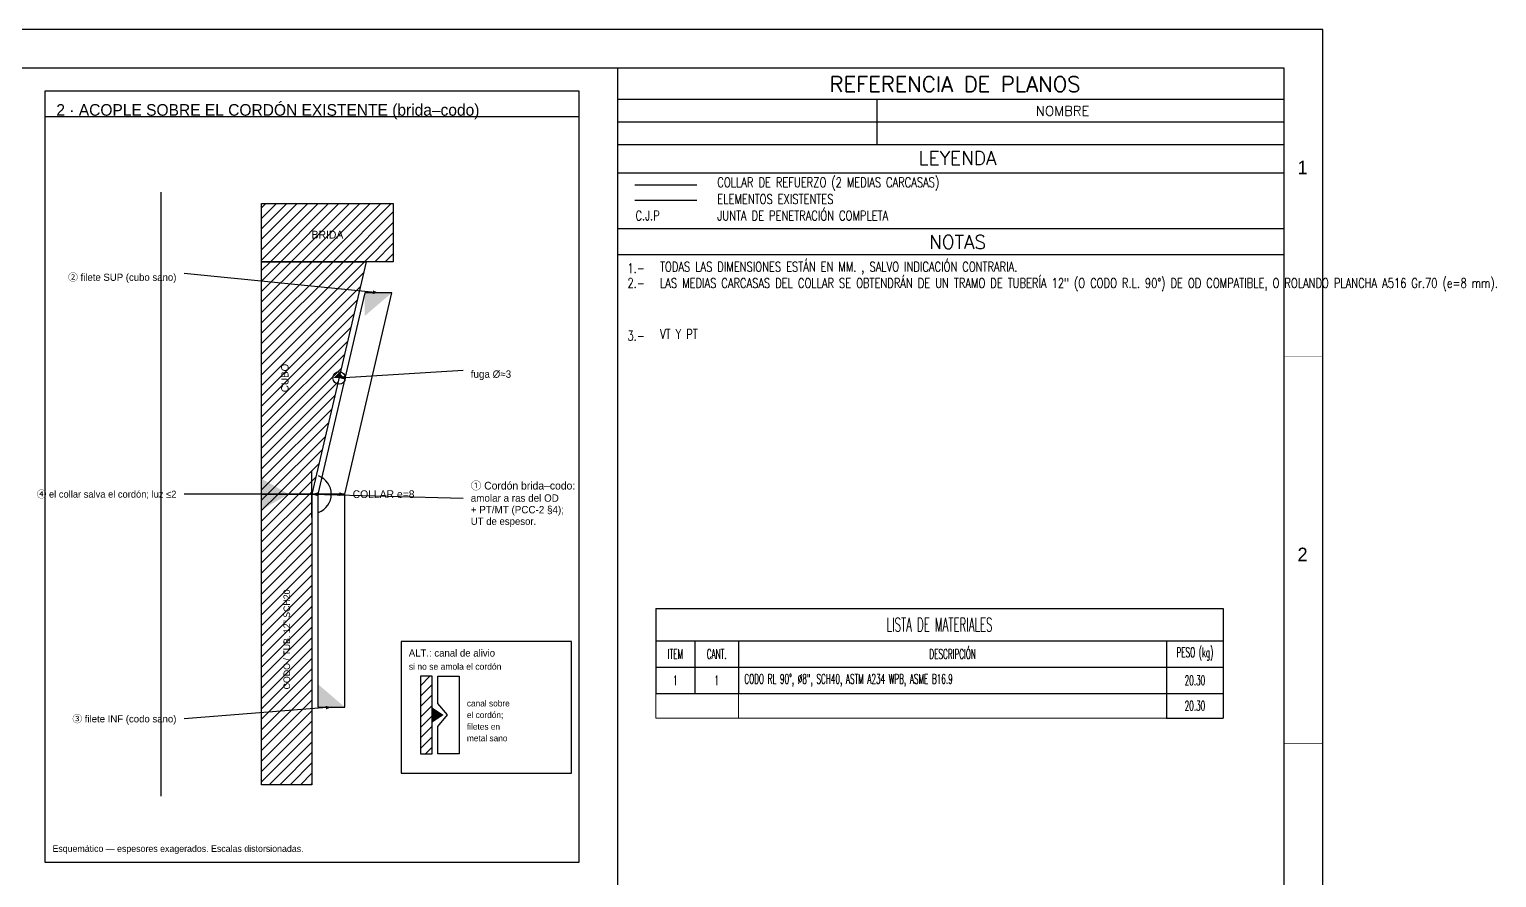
# Paper-space layout 'Title Block' of a CAD drawing. Header units: millimetres. Extents: x 0 to 639, y 0 to 420.
# Drawn here: x 260 to 638.9, y 201 to 420 of the extents above; entities that cross this region are included whole.
import ezdxf
from ezdxf.enums import TextEntityAlignment as Align

# ---------------------------------------------------------------- set-up
doc = ezdxf.new("R2010")
doc.units = ezdxf.units.MM
doc.header["$LTSCALE"] = 0.3
doc.layers.get('Defpoints').update_dxf_attribs({"color": 250})
for name, color, linetype in [('FORMATO', 7, 'Continuous'), ('G-INSP-SIMBOLOGÍA', 1, 'Continuous'), ('G-INSP-TEXT.2', 2, 'Continuous'), ('G-INSP-TEXT.3', 7, 'Continuous'), ('PA-EJE', 1, 'CONTINUOUS'), ('PA-FUGA', 1, 'CONTINUOUS'), ('PA-HATCH', 8, 'CONTINUOUS'), ('PA-OBJ', 7, 'CONTINUOUS'), ('PA-SOLD', 5, 'CONTINUOUS'), ('PA-TEXTO', 7, 'CONTINUOUS'), ('PA-TITULO', 5, 'CONTINUOUS'), ('PLANTA-T-INSP-TUB-SOP', 2, 'Continuous')]:
    doc.layers.add(name, color=color, linetype=linetype)
doc.styles.add('INSP_TEXT.3', font='romans.shx', dxfattribs={"width": 0.55, "height": 2.5})
doc.styles.add('ROMANS', font='ROMANS.shx', dxfattribs={"width": 0.75, "height": 2.5})

# ---------------------------------------------------------------- blocks, each defined once
blk = doc.blocks.new('*T1')
at = {"layer": 'Defpoints', "color": 8, "linetype": 'ByBlock', "lineweight": 0, "transparency": 16777216}
for p, q in [((0, -21.95), (0, -28.29)), ((21.33, -21.95), (21.33, -28.29)), ((0, -28.29), (131.86, -28.29))]:
    blk.add_line(p, q, dxfattribs=at)
at = {"layer": 'G-INSP-SIMBOLOGÍA', "color": 6, "transparency": 16777216}
for p, q in [((0, 0), (146.46, 0)), ((0, 0), (0, -21.95)), ((146.46, 0), (146.46, -28.29)), ((0, -21.95), (146.46, -21.95)), ((131.86, -21.95), (131.86, -28.29)), ((131.86, -28.29), (146.46, -28.29))]:
    blk.add_line(p, q, dxfattribs=at)
at = {"layer": 'G-INSP-SIMBOLOGÍA', "color": 2, "transparency": 16777216}
for p, q in [((0, -8.33), (146.46, -8.33)), ((10.04, -8.33), (10.04, -21.95)), ((21.33, -8.33), (21.33, -21.95)), ((131.86, -8.33), (131.86, -21.95)), ((0, -15.14), (146.46, -15.14))]:
    blk.add_line(p, q, dxfattribs=at)
at = {"layer": 'G-INSP-SIMBOLOGÍA', "color": 5, "transparency": 16777216, "insert": (73.23, -4.17), "char_height": 3.5, "width": 143.4607, "attachment_point": 5, "style": 'INSP_TEXT.3'}
blk.add_mtext('LISTA DE MATERIALES', dxfattribs=at)
at = {"layer": 'G-INSP-SIMBOLOGÍA', "color": 2, "transparency": 16777216, "char_height": 2.5, "attachment_point": 5, "style": 'INSP_TEXT.3'}
for s, insert, width in [('ITEM', (5.02, -11.74), 7.0446), ('CANT.', (15.69, -11.74), 8.2824), ('DESCRIPCIÓN', (76.6, -11.74), 107.5366), ('PESO (kg) ', (139.16, -11.74), 11.5971)]:
    blk.add_mtext(s, dxfattribs=dict(at, insert=insert, width=width))
at = {"layer": 'G-INSP-SIMBOLOGÍA', "color": 7, "transparency": 16777216, "char_height": 2.5, "style": 'INSP_TEXT.3'}
for s, insert, width, attachment_point in [('1', (5.02, -18.55), 7.0446, 5), ('1', (15.69, -18.55), 8.2824, 5), ('CODO RL 90°, Ø8", SCH40, ASTM A234 WPB, ASME B16.9', (22.83, -18.55), 107.5366, 4), ('20.30', (139.16, -18.55), 11.5971, 5), ('20.30', (139.16, -25.12), 11.5971, 5)]:
    blk.add_mtext(s, dxfattribs=dict(at, insert=insert, width=width, attachment_point=attachment_point))

psp = doc.layouts.new('Title Block')

# ---------------------------------------------------------------- hatches: boundary and pattern name
at = {"layer": 'PA-HATCH'}
h = psp.add_hatch(dxfattribs=at)
h.set_pattern_fill('ANSI31', scale=0.6)
h.paths.add_polyline_path([(320, 375), (354, 375), (354, 360), (320, 360)])
h = psp.add_hatch(dxfattribs=at)
h.set_pattern_fill('ANSI31', scale=0.6)
h.paths.add_polyline_path([(320, 360), (347, 360), (333, 300), (320, 300)])
h = psp.add_hatch(dxfattribs=at)
h.set_pattern_fill('ANSI31', scale=0.6)
h.paths.add_polyline_path([(320, 300), (333, 300), (333, 225), (320, 225)])
h = psp.add_hatch(dxfattribs=at)
h.set_pattern_fill('ANSI31', scale=0.6)
h.paths.add_polyline_path([(361, 233), (364, 233), (364, 253), (361, 253)])

# ---------------------------------------------------------------- linework, layer by layer
at = {"color": 8}
psp.add_line((416.32, 375.93), (432.4, 375.93), dxfattribs=at)
at = {"layer": 'FORMATO', "color": 6, "linetype": 'Continuous'}
for p, q in [((584, 410), (27, 410)), ((411.99, 10), (411.99, 410)), ((584, 10), (584, 410))]:
    psp.add_line(p, q, dxfattribs=at)
at = {"layer": 'FORMATO', "color": 5, "linetype": 'Continuous'}
for p, q in [((583.99, 401.9), (411.99, 401.9)), ((583.83, 382.83), (411.99, 382.83)), ((583.83, 368.48), (411.99, 368.48)), ((583.83, 361.83), (411.99, 361.83))]:
    psp.add_line(p, q, dxfattribs=at)
at = {"layer": 'FORMATO', "color": 2, "linetype": 'Continuous'}
for p, q in [((478.91, 390.18), (478.91, 401.9)), ((583.99, 396.04), (411.99, 396.04))]:
    psp.add_line(p, q, dxfattribs=at)
at = {"layer": 'FORMATO', "color": 1, "linetype": 'Continuous'}
psp.add_line((583.99, 390.18), (411.99, 390.18), dxfattribs=at)
psp.add_lwpolyline([(0, 0), (594, 0), (594, 420), (0, 420)], close=True, dxfattribs=at)
at = {"layer": 'FORMATO', "color": 2, "linetype": 'Continuous', "const_width": 0.1}
for points in [[(584, 335.49), (594, 335.49)], [(584, 235.59), (594, 235.59)]]:
    psp.add_lwpolyline(points, dxfattribs=at)
at = {"layer": 'PA-EJE', "color": 1}
psp.add_line((294, 378), (294, 222), dxfattribs=at)
at = {"layer": 'PA-FUGA', "color": 1}
psp.add_line((340, 330), (372, 332), dxfattribs=at)
psp.add_circle((340, 330), 1.6, dxfattribs=at)
psp.add_arc((333, 300), 5, -70, 70, dxfattribs=at)
for points in [[(338.6, 330), (341.4, 330), (340, 331.4)], [(340, 330), (341.45, 329.62), (341.39, 330.56)]]:
    psp.add_solid(points, dxfattribs=at)
at = {"layer": 'PA-HATCH', "color": 8}
for points in [[(320, 296), (327, 300), (320, 304)], [(364, 241), (367, 243), (364, 245)]]:
    psp.add_solid(points, dxfattribs=at)
at = {"layer": 'PA-OBJ'}
psp.add_line((333, 294), (333, 306), dxfattribs=at)
for points in [[(264, 205), (402, 205), (402, 404), (264, 404)], [(320, 375), (354, 375), (354, 360), (320, 360)], [(320, 360), (347, 360), (333, 300), (320, 300)], [(346.63, 352), (334.5, 300), (334.5, 245), (341.5, 245), (341.5, 300), (353.63, 352)], [(320, 300), (333, 300), (333, 225), (320, 225)], [(356, 228), (400, 228), (400, 262), (356, 262)], [(361, 233), (364, 233), (364, 253), (361, 253)], [(365.5, 233), (365.5, 240), (368, 243), (365.5, 246), (365.5, 253), (371, 253), (371, 233)]]:
    psp.add_lwpolyline(points, close=True, dxfattribs=at)
at = {"layer": 'PA-SOLD', "color": 5}
psp.add_line((333, 300), (372, 299), dxfattribs=at)
for points in [[(346.63, 352), (353.63, 352), (346.63, 346)], [(333, 300), (334.41, 299.49), (334.44, 300.44)], [(334.5, 245), (341.5, 245), (334.5, 251)]]:
    psp.add_solid(points, dxfattribs=at)
at = {"layer": 'PA-TEXTO', "color": 7}
for p, q in [((350.13, 352), (300, 357)), ((341.5, 300), (300, 300)), ((338, 245), (300, 242))]:
    psp.add_line(p, q, dxfattribs=at)
for points in [[(350.13, 352), (348.76, 352.61), (348.67, 351.67)], [(341.5, 300), (340.08, 300.47), (340.08, 299.53)], [(338, 245), (336.54, 245.36), (336.62, 244.42)]]:
    psp.add_solid(points, dxfattribs=at)
at = {"layer": 'PA-TITULO', "color": 5}
psp.add_line((264, 397.5), (402, 397.5), dxfattribs=at)
at = {"layer": 'PLANTA-T-INSP-TUB-SOP'}
psp.add_line((416.32, 379.85), (432.4, 379.85), dxfattribs=at)

# ---------------------------------------------------------------- block references
psp.add_blockref('*T1', (421.81, 270.49))

# ---------------------------------------------------------------- texts
at = {"char_height": 2.5, "attachment_point": 1, "style": 'ROMANS'}
for s, insert in [('{\\W0.75;TODAS LAS DIMENSIONES ESTÁN EN MM. , SALVO INDICACIÓN CONTRARIA.}', (422.87, 359.97)), ('VT Y PT', (422.87, 342.56))]:
    psp.add_mtext(s, dxfattribs=dict(at, insert=insert))
at = {"layer": 'FORMATO', "color": 5, "linetype": 'Continuous', "style": 'ROMANS'}
psp.add_text('REFERENCIA DE PLANOS', height=4, dxfattribs=at).set_placement((499.05, 405.85), align=Align.MIDDLE)
at = {"layer": 'FORMATO', "color": 2, "linetype": 'Continuous', "style": 'ROMANS'}
psp.add_text('NOMBRE', height=2.5, dxfattribs=at).set_placement((519.9, 397.7))
at = {"layer": 'FORMATO', "color": 5, "linetype": 'Continuous', "style": 'ROMANS'}
for s, p in [('LEYENDA', (499.68, 385.02)), ('NOTAS', (499.68, 363.37))]:
    psp.add_text(s, height=3.5, dxfattribs=at).set_placement(p, align=Align.CENTER)
at = {"layer": 'FORMATO', "color": 2, "linetype": 'Continuous'}
for s, p in [('1', (587.46, 382.59)), ('2', (587.46, 282.69))]:
    psp.add_text(s, height=3.5, dxfattribs=at).set_placement(p)
at = {"layer": 'FORMATO', "color": 2, "linetype": 'Continuous', "char_height": 2.5, "attachment_point": 4, "style": 'ROMANS'}
for s, insert, width in [('COLLAR DE REFUERZO (2 MEDIAS CARCASAS)', (437.67, 380.1), 110.0748), ('ELEMENTOS EXISTENTES', (437.67, 376.17), 110.0748), ('C.J.P', (416.52, 371.92), 10.233), ('JUNTA DE PENETRACIÓN COMPLETA', (437.67, 371.92), 110.0748)]:
    psp.add_mtext(s, dxfattribs=dict(at, insert=insert, width=width))
at = {"layer": 'G-INSP-TEXT.2', "style": 'ROMANS', "width": 0.75}
for s, p in [('1.-', (414.45, 357.08)), ('2.-', (414.45, 353.27)), ('3.-', (414.45, 339.67))]:
    psp.add_text(s, height=2.5, dxfattribs=at).set_placement(p)
at = {"layer": 'G-INSP-TEXT.3', "insert": (422.87, 355.75), "char_height": 2.5, "width": 384.4125, "attachment_point": 1, "style": 'ROMANS'}
psp.add_mtext('LAS MEDIAS CARCASAS DEL COLLAR SE OBTENDRÁN DE UN TRAMO DE TUBERÍA 12" (O CODO R.L. 90°) DE OD COMPATIBLE, O ROLANDO PLANCHA A516 Gr.70 (e=8 mm).', dxfattribs=at)
at = {"layer": 'PA-FUGA', "color": 1}
psp.add_text('fuga Ø≈3', height=1.9, dxfattribs=at).set_placement((374, 331), align=Align.MIDDLE_LEFT)
at = {"layer": 'PA-SOLD', "color": 5}
psp.add_text('① Cordón brida–codo:', height=2, dxfattribs=at).set_placement((374, 302.2), align=Align.MIDDLE_LEFT)
at = {"layer": 'PA-TEXTO', "color": 7}
psp.add_text('BRIDA', height=2, dxfattribs=at).set_placement((337, 367), align=Align.MIDDLE_CENTER)
for s, height, p in [('② filete SUP (cubo sano)', 1.85, (298, 356)), ('④ el collar salva el cordón; luz ≤2', 1.8, (298, 300)), ('③ filete INF (codo sano)', 1.85, (298, 242))]:
    psp.add_text(s, height=height, dxfattribs=at).set_placement(p, align=Align.MIDDLE_RIGHT)
for s, height, p in [('CUBO', 1.9, (326, 330)), ('CODO / TUB. 12" SCH20', 1.7, (326.5, 262.5))]:
    psp.add_text(s, height=height, rotation=90, dxfattribs=at).set_placement(p, align=Align.MIDDLE_CENTER)
for s, height, p in [('COLLAR e=8', 2, (343.5, 300)), ('amolar a ras del OD', 1.9, (374, 299)), ('+ PT/MT (PCC-2 §4);', 1.9, (374, 296)), ('canal sobre', 1.6, (373, 246)), ('el cordón;', 1.6, (373, 243)), ('filetes en', 1.6, (373, 240)), ('metal sano', 1.6, (373, 237))]:
    psp.add_text(s, height=height, dxfattribs=at).set_placement(p, align=Align.MIDDLE_LEFT)
at = {"layer": 'PA-TEXTO', "color": 8}
for s, height, p in [('UT de espesor.', 1.85, (374, 293)), ('si no se amola el cordón', 1.65, (358, 255.5)), ('Esquemático — espesores exagerados. Escalas distorsionadas.', 1.7, (266, 208.5))]:
    psp.add_text(s, height=height, dxfattribs=at).set_placement(p, align=Align.MIDDLE_LEFT)
at = {"layer": 'PA-TITULO', "color": 5}
for s, height, p in [('2 · ACOPLE SOBRE EL CORDÓN EXISTENTE (brida–codo)', 3, (267, 399.2)), ('ALT.: canal de alivio', 1.85, (358, 259))]:
    psp.add_text(s, height=height, dxfattribs=at).set_placement(p, align=Align.MIDDLE_LEFT)

doc.saveas('drawing.dxf')
